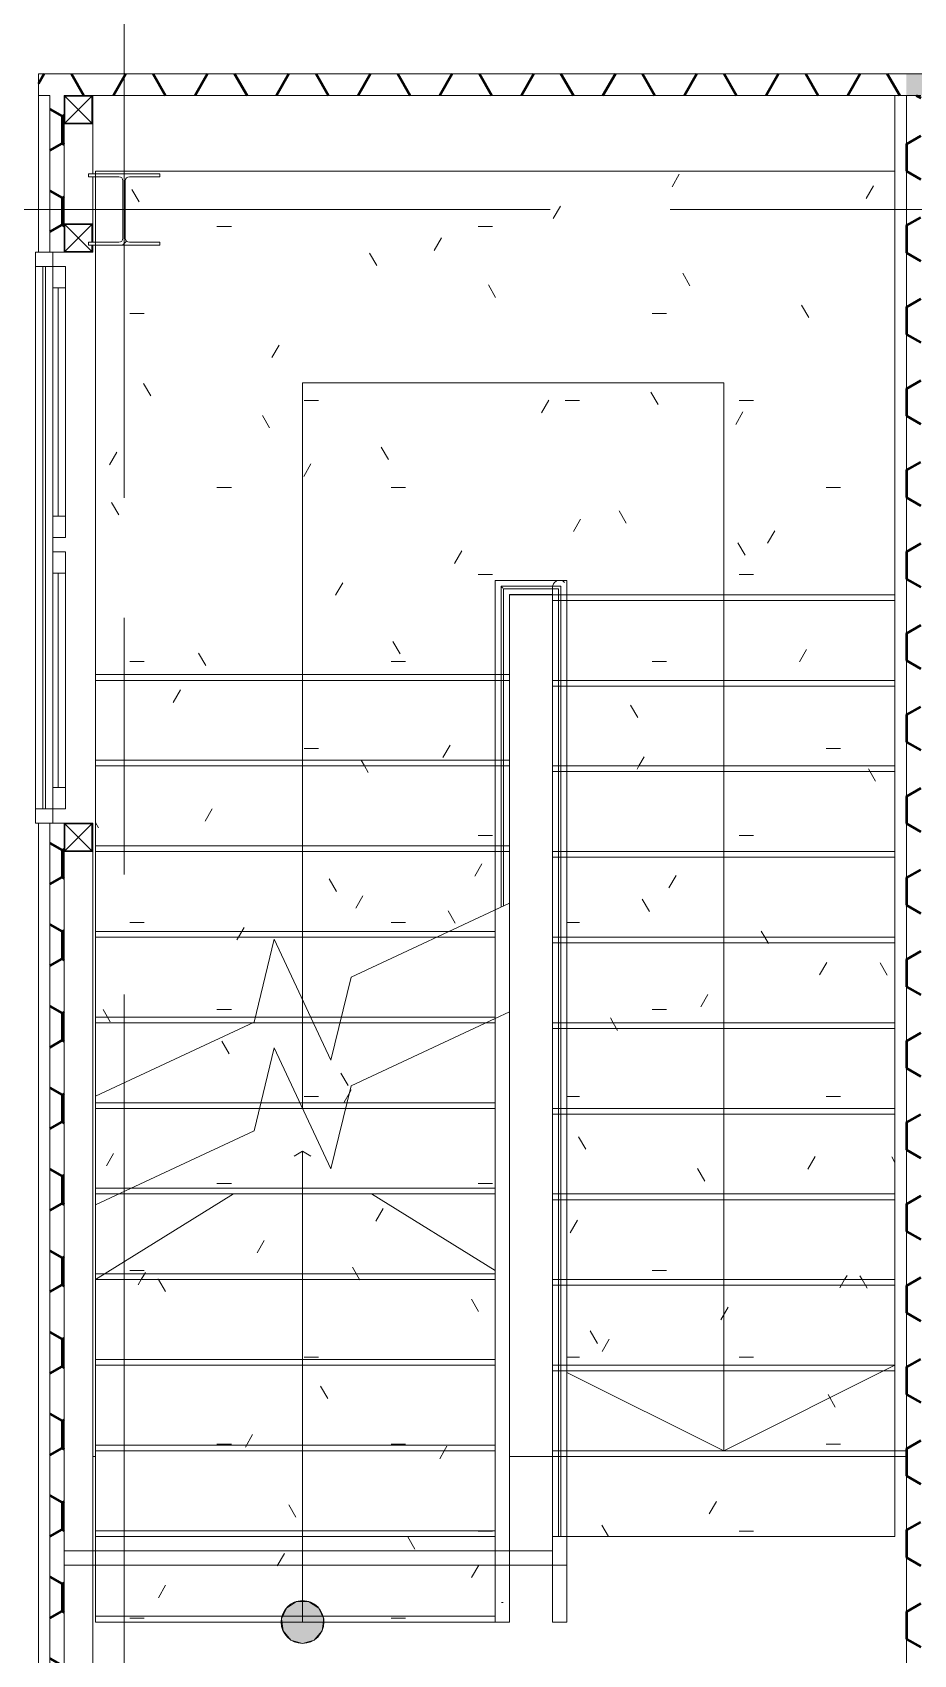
# Model space of a CAD drawing. Header units: millimetres. Extents: x -76261 to 649593, y -304265 to 60256.
# Drawn here: x 125679 to 128765, y -5064 to 620 of the extents above; entities that cross this region are included whole.
import ezdxf

# ---------------------------------------------------------------- set-up
doc = ezdxf.new("R2010")
doc.units = ezdxf.units.MM
doc.header["$LTSCALE"] = 2000
doc.header["$MEASUREMENT"] = 0
for name, pattern in [('Centre', [6.9, 4, -0.7, 1.5, -0.7]), ('Hidden 1_0mm', [1.6, 1, -0.6]), ('Overhead', [3.96875, 2.38125, -1.5875])]:
    doc.linetypes.add(name, pattern=pattern)
doc.layers.get('0').update_dxf_attribs({"linetype": 'CONTINUOUS'})
for name, color, linetype, lineweight in [('A-FLOR', 8, 'CONTINUOUS', 15), ('A-FLOR-HRAL', 8, 'CONTINUOUS', 15), ('A-FLOR-HRAL-MBND', 8, 'Overhead', 15), ('A-GLAZ', 8, 'CONTINUOUS', 15), ('A-GLAZ-CURT', 8, 'CONTINUOUS', 15), ('A-GLAZ-CWMG', 8, 'CONTINUOUS', 15), ('A-WALL', 8, 'CONTINUOUS', 15), ('A-WALL-PATT', 8, 'CONTINUOUS', 50), ('I-WALL', 8, 'CONTINUOUS', 15), ('S-BEAM', 12, 'CONTINUOUS', 15), ('S-COLS', 8, 'CONTINUOUS', 15), ('S-GRID', 14, 'CONTINUOUS', 15), ('S-STRS', 8, 'CONTINUOUS', 15), ('S-STRS-ANNO', 8, 'CONTINUOUS', 15), ('S-STRS-MBND', 8, 'Hidden 1_0mm', 15)]:
    doc.layers.add(name, color=color, linetype=linetype, lineweight=lineweight)
pattern_1 = [(0, (213192.53, 42001.64), (1219.2, 304.8), [50.292, -864.108, 50.292, -864.108, -4876.8]), (0, (213192.53, 42001.64), (1219.2, 304.8), [-1828.8, 50.292, -1778.508, 50.292, -864.108, -2133.6]), (0, (213192.53, 42001.64), (1219.2, 304.8), [-4572, 50.292, -559.308, 50.292, -1473.708]), (120, (213649.73, 42154.04), (-873.5645, 903.4582), [50.292, -864.108, 50.292, -864.108, -4876.8]), (120, (213649.73, 42154.04), (-873.5645, 903.4582), [-1828.8, 50.292, -1778.508, 50.292, -864.108, -2133.6]), (120, (213649.73, 42154.04), (-873.5645, 903.4582), [-4572, 50.292, -559.308, 50.292, -1473.708]), (240, (213802.13, 42763.64), (-345.6355, -1208.2582), [50.292, -864.108, 50.292, -864.108, -4876.8]), (240, (213802.13, 42763.64), (-345.6355, -1208.2582), [-1828.8, 50.292, -1778.508, 50.292, -864.108, -2133.6]), (240, (213802.13, 42763.64), (-345.6355, -1208.2582), [-4572, 50.292, -559.308, 50.292, -1473.708])]
pattern_2 = [(45, (213192.53, 42001.64), (-106.06602, 106.06602), [])]

# ---------------------------------------------------------------- blocks, each defined once
blk = doc.blocks.new('AD_UK Beams-Column - SC3-250_250_8_10-V104-3rd FLOOR PLAN')
at = {"layer": 'S-COLS'}
h = blk.add_hatch(dxfattribs=at)
h.set_pattern_fill('FP_109', color=256, style=0, pattern_type=2)
h.set_pattern_definition([(45, (87192.53, 42001.64), (-371.231, 371.231), []), (45, (87192.53, 42564.14), (-371.231, 371.231), [])])
h.paths.add_polyline_path([(125, -125), (125, -115), (19, -115), (8.4, -110.6), (4, -100), (4, 100), (8.4, 110.6), (19, 115), (125, 115), (125, 125), (-125, 125), (-125, 115), (-19, 115), (-8.4, 110.6), (-4, 100), (-4, -100), (-8.4, -110.6), (-19, -115), (-125, -115), (-125, -125)], flags=0)
for p, q in [((125, 125), (-125, 125)), ((-125, 125), (-125, 115)), ((-125, 115), (-19, 115)), ((19, 115), (125, 115)), ((125, 115), (125, 125)), ((-4, 100), (-4, -100)), ((4, -100), (4, 100)), ((-19, -115), (-125, -115)), ((-125, -115), (-125, -125)), ((-125, -125), (125, -125)), ((125, -115), (19, -115)), ((125, -125), (125, -115))]:
    blk.add_line(p, q, dxfattribs=at)
for centre, start, end in [((-19, 100), 0, 90), ((19, 100), 90, 180), ((-19, -100), 270, 0), ((19, -100), 180, 270)]:
    blk.add_arc(centre, 15, start, end, dxfattribs=at)
blk = doc.blocks.new('LS-Office-S_rvt-1-3rd FLOOR PLAN')
at = {"layer": 'A-FLOR'}
for p in [(-84492.5, -41601.6), (-84452.5, -46351.6)]:
    blk.add_line(p, (-84492.5, -46351.6), dxfattribs=at)
blk.add_blockref('AD_UK Beams-Column - SC3-250_250_8_10-V104-3rd FLOOR PLAN', (-87192.5, -42001.6))
blk = doc.blocks.new('Top Rail Type - Top Rail_Internal_-10634644-3rd FLOOR PLAN')
at = {"layer": 'A-FLOR-HRAL'}
for p, q in [((-85892.9, -43301.2), (-85892.9, -43645.3)), ((-85667.1, -43301.2), (-85892.9, -43301.2)), ((-85842.9, -43645.3), (-85842.9, -43351.2)), ((-85842.9, -43351.2), (-85692.1, -43351.2)), ((-85692.1, -43326.2), (-85692.1, -46358)), ((-85642.1, -46358), (-85642.1, -43326.2)), ((-85892.9, -43645.3), (-85892.9, -44837.1)), ((-85842.9, -44813.7), (-85842.9, -43645.3)), ((-85692.1, -46358), (-85692.1, -46651.6)), ((-85642.1, -46651.6), (-85642.1, -46358)), ((-85664.8, -46651.6), (-85669.5, -46651.6))]:
    blk.add_line(p, q, dxfattribs=at)
at = {"layer": 'A-FLOR-HRAL', "flags": 128}
for points in [[(-85667.1, -43301.2), (-85673.6, -43302.1), (-85679.6, -43304.6), (-85684.8, -43308.6), (-85688.8, -43313.7), (-85691.3, -43319.8), (-85692.1, -43326.2)], [(-85692.1, -43326.2), (-85691.3, -43319.8), (-85688.8, -43313.7), (-85684.8, -43308.6), (-85679.6, -43304.6), (-85673.6, -43302.1), (-85667.1, -43301.2), (-85660.7, -43302.1), (-85654.6, -43304.6), (-85649.5, -43308.6)], [(-85649.5, -43308.6), (-85654.6, -43304.6), (-85660.7, -43302.1), (-85667.1, -43301.2)]]:
    blk.add_lwpolyline(points, dxfattribs=at)
at = {"layer": 'A-FLOR-HRAL'}
blk.add_open_spline([(-85865.6, -43328.6), (-85865.8, -43328.3), (-85866.6, -43327.6), (-85867.9, -43326.2), (-85869.3, -43324.9), (-85870, -43324.1), (-85870.3, -43323.9)], degree=3, knots=[0.4701827, 0.4701827, 0.4701827, 0.4701827, 0.47916667, 0.5, 0.52083333, 0.5298173, 0.5298173, 0.5298173, 0.5298173], dxfattribs=at)
for points in [[(-85865.9, -43651.6), (-85866.6, -43651.6), (-85867.9, -43651.6), (-85869.3, -43651.6), (-85870, -43651.6)], [(-85669.2, -46351.7), (-85668.5, -46351.6), (-85667.1, -46351.6), (-85665.8, -46351.6), (-85665.1, -46351.7)]]:
    blk.add_open_spline(points, degree=3, dxfattribs=at)
blk = doc.blocks.new('Top Rail Type - Top Rail_Internal_-V3-3rd FLOOR PLAN')
at = {"layer": 'A-FLOR-HRAL'}
for p, q in [((-85892.9, -43301.2), (-85642.1, -43301.2)), ((-85892.9, -43651.6), (-85892.9, -43301.2)), ((-85642.1, -43301.2), (-85642.1, -46351.6)), ((-85842.9, -43351.2), (-85692.1, -43351.2)), ((-85842.9, -43651.6), (-85842.9, -43351.2)), ((-85692.1, -43351.2), (-85692.1, -46351.6)), ((-85892.9, -44837.1), (-85892.9, -43651.6)), ((-85842.9, -44813.7), (-85842.9, -43651.6)), ((-85692.1, -46351.6), (-85692.1, -46951.6)), ((-85642.1, -46351.6), (-85642.1, -46951.6)), ((-85642.1, -46951.6), (-85692.1, -46951.6))]:
    blk.add_line(p, q, dxfattribs=at)
blk = doc.blocks.new('Railing - Railing-10634922-3rd FLOOR PLAN')
at = {"layer": 'A-FLOR-HRAL-MBND'}
for p, q in [((-85872.4, -43321.7), (-85662.6, -43321.7)), ((-85872.4, -43651.6), (-85872.4, -43321.7)), ((-85872.4, -43321.7), (-85662.6, -43321.7)), ((-85872.4, -43651.6), (-85872.4, -43321.7)), ((-85872.4, -43321.7), (-85662.6, -43321.7)), ((-85872.4, -43651.6), (-85872.4, -43321.7)), ((-85872.4, -43321.7), (-85662.6, -43321.7)), ((-85872.4, -43651.6), (-85872.4, -43321.7)), ((-85863.4, -43330.7), (-85671.6, -43330.7)), ((-85863.4, -43651.6), (-85863.4, -43330.7)), ((-85863.4, -43330.7), (-85671.6, -43330.7)), ((-85863.4, -43651.6), (-85863.4, -43330.7)), ((-85863.4, -43330.7), (-85671.6, -43330.7)), ((-85863.4, -43651.6), (-85863.4, -43330.7)), ((-85863.4, -43330.7), (-85671.6, -43330.7)), ((-85863.4, -43651.6), (-85863.4, -43330.7)), ((-85671.6, -43330.7), (-85671.6, -46351.6)), ((-85671.6, -43330.7), (-85671.6, -46351.6)), ((-85671.6, -43330.7), (-85671.6, -46351.6)), ((-85671.6, -43330.7), (-85671.6, -46351.6)), ((-85662.6, -43321.7), (-85662.6, -46351.6)), ((-85662.6, -43321.7), (-85662.6, -46351.6)), ((-85662.6, -43321.7), (-85662.6, -46351.6)), ((-85662.6, -43321.7), (-85662.6, -46351.6)), ((-85872.4, -44446.5), (-85872.4, -43651.6)), ((-85872.4, -44446.5), (-85872.4, -43651.6)), ((-85872.4, -44446.5), (-85872.4, -43651.6)), ((-85872.4, -44446.5), (-85872.4, -43651.6)), ((-85863.4, -44442.3), (-85863.4, -43651.6)), ((-85863.4, -44442.3), (-85863.4, -43651.6)), ((-85863.4, -44442.3), (-85863.4, -43651.6)), ((-85863.4, -44442.3), (-85863.4, -43651.6)), ((-85671.6, -46351.6), (-85671.6, -46651.6)), ((-85671.6, -46351.6), (-85671.6, -46651.6)), ((-85671.6, -46351.6), (-85671.6, -46651.6)), ((-85671.6, -46351.6), (-85671.6, -46651.6)), ((-85662.6, -46351.6), (-85662.6, -46651.6)), ((-85662.6, -46351.6), (-85662.6, -46651.6)), ((-85662.6, -46351.6), (-85662.6, -46651.6)), ((-85662.6, -46351.6), (-85662.6, -46651.6)), ((-85662.6, -46651.6), (-85671.6, -46651.6)), ((-85662.6, -46651.6), (-85671.6, -46651.6)), ((-85662.6, -46651.6), (-85671.6, -46651.6)), ((-85662.6, -46651.6), (-85671.6, -46651.6))]:
    blk.add_line(p, q, dxfattribs=at)
blk = doc.blocks.new('Top Rail Type - Top Rail_Internal_-10634929-3rd FLOOR PLAN')
at = {"layer": 'A-FLOR-HRAL'}
for p, q in [((-85892.9, -46831.3), (-85892.9, -46951.6)), ((-85842.9, -46951.6), (-85842.9, -46831.3)), ((-85870.5, -46883.3), (-85865.3, -46883.3))]:
    blk.add_line(p, q, dxfattribs=at)
at = {"layer": 'A-FLOR-HRAL', "flags": 128}
blk.add_lwpolyline([(-85865.9, -46951.6), (-85867.9, -46951.6), (-85870, -46951.6)], dxfattribs=at)
blk = doc.blocks.new('Top Rail Type - Top Rail_Internal_-V5-3rd FLOOR PLAN')
at = {"layer": 'A-FLOR-HRAL'}
for p, q in [((-85892.9, -43301.2), (-85642.1, -43301.2)), ((-85892.9, -43651.6), (-85892.9, -43301.2)), ((-85642.1, -43301.2), (-85642.1, -46351.6)), ((-85842.9, -43351.2), (-85692.1, -43351.2)), ((-85842.9, -43651.6), (-85842.9, -43351.2)), ((-85692.1, -43351.2), (-85692.1, -46351.6)), ((-85892.9, -44456.1), (-85892.9, -43651.6)), ((-85842.9, -44432.7), (-85842.9, -43651.6)), ((-85842.9, -44432.7), (-85892.9, -44456.1)), ((-85842.9, -44813.7), (-85892.9, -44837.1)), ((-85892.9, -46951.6), (-85892.9, -44837.1)), ((-85842.9, -46951.6), (-85842.9, -44813.7)), ((-85692.1, -46351.6), (-85692.1, -46702)), ((-85642.1, -46351.6), (-85642.1, -46752)), ((-87402.5, -46752), (-87402.5, -46702)), ((-85692.1, -46702), (-87402.5, -46702)), ((-85642.1, -46752), (-87402.5, -46752)), ((-85892.9, -46951.6), (-85868, -46951.6)), ((-85867.9, -46951.6), (-85842.9, -46951.6))]:
    blk.add_line(p, q, dxfattribs=at)
blk = doc.blocks.new('M_Curtain Wall Awning - M_Curtain Wall Awning-10964694-3rd FLOOR PLAN')
at = {"layer": 'A-GLAZ'}
for p, q in [((-475, 30), (-475, 75)), ((-475, 75), (-400, 75)), ((-475, 75), (-475, 30)), ((0, 75), (-475, 75)), ((-400, 75), (-400, 30)), ((400, 75), (-400, 75)), ((475, 75), (0, 75)), ((400, 75), (400, 30)), ((475, 75), (400, 75)), ((475, 30), (475, 75)), ((475, 30), (475, 75)), ((-400, 49.6), (400, 49.6))]:
    blk.add_line(p, q, dxfattribs=at)
blk = doc.blocks.new('M_Curtain Wall Awning - M_Curtain Wall Awning-10964695-3rd FLOOR PLAN')
at = {"layer": 'A-GLAZ'}
for p, q in [((-450, 30), (-450, 75)), ((-450, 75), (-375, 75)), ((-450, 75), (-450, 30)), ((0, 75), (-450, 75)), ((-375, 75), (-375, 30)), ((375, 75), (-375, 75)), ((450, 75), (0, 75)), ((375, 75), (375, 30)), ((450, 75), (375, 75)), ((450, 30), (450, 75)), ((450, 30), (450, 75)), ((-375, 49.6), (375, 49.6))]:
    blk.add_line(p, q, dxfattribs=at)
blk = doc.blocks.new('System Panel - Glazed-10843616-3rd FLOOR PLAN')
at = {"layer": 'A-GLAZ-CURT'}
for p, q in [((950, 5.2), (-950, 5.2)), ((-950, 5.2), (-950, -5.2)), ((950, -5.2), (950, 5.2)), ((-950, -5.2), (950, -5.2))]:
    blk.add_line(p, q, dxfattribs=at)
blk = doc.blocks.new('Rectangular Mullion - 50 x 100-10841450-3rd FLOOR PLAN')
at = {"layer": 'A-GLAZ-CWMG'}
for p, q in [((-50, 30), (0, 30)), ((-50, -30), (-50, 30)), ((0, 30), (0, -30)), ((0, -30), (-50, -30))]:
    blk.add_line(p, q, dxfattribs=at)
blk = doc.blocks.new('Rectangular Mullion - 50 x 100-10841454-3rd FLOOR PLAN')
at = {"layer": 'A-GLAZ-CWMG'}
for p, q in [((0, 30), (-50, 30)), ((-50, 30), (-50, -30)), ((0, -30), (0, 30)), ((-50, -30), (0, -30))]:
    blk.add_line(p, q, dxfattribs=at)
blk = doc.blocks.new('Rectangular Mullion - 50 x 100-10843407-3rd FLOOR PLAN')
at = {"layer": 'A-GLAZ-CWMG'}
for p, q in [((-87502.5, -43176.6), (-87502.5, -42201.6)), ((-87442.5, -42201.6), (-87442.5, -43176.6))]:
    blk.add_line(p, q, dxfattribs=at)
blk = doc.blocks.new('Rectangular Mullion - 50 x 100-10843408-3rd FLOOR PLAN')
at = {"layer": 'A-GLAZ-CWMG'}
for p, q in [((-87502.5, -44101.6), (-87502.5, -43176.6)), ((-87442.5, -43176.6), (-87442.5, -44101.6))]:
    blk.add_line(p, q, dxfattribs=at)
blk = doc.blocks.new('PIPE 100X100X2_5 - PIPE 100X100X2_5-10943802-3rd FLOOR PLAN')
at = {"layer": 'S-BEAM'}
for p, q in [((-87305, -41699.1), (-87400, -41604.1)), ((-87305, -41604.1), (-87400, -41699.1))]:
    blk.add_line(p, q, dxfattribs=at)
blk = doc.blocks.new('PIPE 100X100X2_5 - PIPE 100X100X2_5-10949284-3rd FLOOR PLAN')
at = {"layer": 'S-BEAM'}
for p, q in [((-87305, -42149.1), (-87400, -42054.1)), ((-87305, -42054.1), (-87400, -42149.1))]:
    blk.add_line(p, q, dxfattribs=at)
blk = doc.blocks.new('PIPE 100X100X2_5 - PIPE 100X100X2_5-10944813-3rd FLOOR PLAN')
at = {"layer": 'S-BEAM'}
for p, q in [((-87305, -44249.1), (-87400, -44154.1)), ((-87305, -44154.1), (-87400, -44249.1))]:
    blk.add_line(p, q, dxfattribs=at)
blk = doc.blocks.new('Xrexf_Office')
at = {"layer": 'A-WALL-PATT'}
h = blk.add_hatch(dxfattribs=at)
h.set_pattern_fill('FP_5', color=256, style=0, pattern_type=2)
h.set_pattern_definition([(180, (127530, 475), (-142.875, -82.489), [95.25, -190.5]), (300, (127530, 475), (142.875, -82.489), [95.25, -190.5]), (240, (127530, 475), (7e-05, -164.978), [0, -190.5, 95.25, 0])])
h.paths.add_polyline_path([(127051.5, 400), (128740, 400), (128740, 475), (125700, 475), (125700, 400), (125790, 400)], flags=0)
h = blk.add_hatch(dxfattribs=at)
h.set_pattern_fill('FP_1', color=256, style=0, pattern_type=2)
h.set_pattern_definition([(180, (143675, 475), (-142.875, -82.489), [95.25, -190.5]), (300, (143675, 475), (142.87507, -82.4889), [95.25, -190.5]), (240, (143675, 475), (7e-05, -164.9779), [0, -190.5, 95.25, 0])])
h.paths.add_polyline_path([(128790, 400), (158660, 400), (158660, 475), (128740, 475), (128740, 400), (128765, 400)], flags=0)
h = blk.add_hatch(dxfattribs=at)
h.set_pattern_fill('FP_6', color=256, style=0, pattern_type=2)
h.set_pattern_definition([(270, (125700, -3245), (82.489, -142.875), [95.25, -190.5]), (30, (125700, -3245), (82.4889, 142.875), [95.25, -190.5]), (330, (125700, -3245), (164.9779, 7e-05), [0, -190.5, 95.25, 0])])
h.paths.add_polyline_path([(125740, -6850), (125790, -6850), (125790, -2150), (125740, -2150), (125740, -5414.5)], flags=0)
h.paths.add_polyline_path([(125740, -150), (125790, -150), (125790, 400), (125740, 400)], flags=0)
h = blk.add_hatch(dxfattribs=at)
h.set_pattern_fill('FP_69', color=256, style=0, pattern_type=2)
h.set_pattern_definition([(270, (128740, -3200), (82.489, -142.875), [95.25, -190.5]), (30, (128740, -3200), (82.4889, 142.875), [95.25, -190.5]), (330, (128740, -3200), (164.9779, 7e-05), [0, -190.5, 95.25, 0])])
h.paths.add_polyline_path([(128740, -6850), (128790, -6850), (128790, -6350), (128740, -6350), (128740, -6800)], flags=0)
h.paths.add_polyline_path([(128765, -5350), (128790, -5350), (128790, 400), (128740, 400), (128740, -5350)], flags=0)
at = {"layer": 'S-BEAM'}
h = blk.add_hatch(dxfattribs=at)
h.set_pattern_fill('FP_82', color=256, style=0, pattern_type=2)
h.set_pattern_definition(pattern_2)
h.paths.add_polyline_path([(125890, 300), (125890, 400), (125790, 400), (125790, 300)], flags=0)
h.paths.add_polyline_path([(125887.5, 302.5), (125792.5, 302.5), (125792.5, 397.5), (125887.5, 397.5)], flags=0)
h = blk.add_hatch(dxfattribs=at)
h.set_pattern_fill('FP_82', color=256, style=0, pattern_type=2)
h.set_pattern_definition(pattern_2)
h.paths.add_polyline_path([(125790, -150), (125890, -150), (125889.4, -125), (125887.5, -125), (125887.5, -147.5), (125792.5, -147.5), (125792.5, -52.5), (125887.5, -52.5), (125889.1, -115), (125890, -115), (125890, -50), (125790, -50)], flags=0)
h = blk.add_hatch(dxfattribs=at)
h.set_pattern_fill('FP_82', color=256, style=0, pattern_type=2)
h.set_pattern_definition(pattern_2)
h.paths.add_polyline_path([(125790, -2250), (125890, -2250), (125890, -2150), (125790, -2150)], flags=0)
h.paths.add_polyline_path([(125887.5, -2247.5), (125792.5, -2247.5), (125792.5, -2152.5), (125887.5, -2152.5)], flags=0)
at = {"layer": 'S-STRS'}
h = blk.add_hatch(dxfattribs=at)
h.set_pattern_fill('FP_10', color=256, style=0, pattern_type=2)
h.set_pattern_definition(pattern_1)
h.paths.add_polyline_path([(125900, -1350), (127299.6, -1349.6), (127300.8, -1299.6), (127550.4, -1299.6), (127550.4, -1350), (128700, -1350), (128700, 134), (125900, 134), (125900, 125), (126125, 125), (126125, 115), (126019, 115), (126008.4, 110.6), (126004, 100), (126004, -100), (126008.4, -110.6), (126019, -115), (126125, -115), (126125, -125), (125900, -125), (125900, -678.2)], flags=0)
h.paths.add_polyline_path([(125900, -115), (125981, -115), (125991.6, -110.6), (125996, -100), (125996, 100), (125991.6, 110.6), (125981, 115), (125900, 115), (125900, -110.6)], flags=0)
h = blk.add_hatch(dxfattribs=at)
h.set_pattern_fill('FP_10', color=256, style=0, pattern_type=2)
h.set_pattern_definition(pattern_1)
h.paths.add_polyline_path([(127051.5, -1650), (127299.6, -1650), (127299.6, -1350), (125900, -1350), (125900, -1650)], flags=0)
h.paths.add_polyline_path([(127349.6, -1650), (127350, -1650), (127349.6, -1645.3)], flags=0)
h = blk.add_hatch(dxfattribs=at)
h.set_pattern_fill('FP_10', color=256, style=0, pattern_type=2)
h.set_pattern_definition(pattern_1)
h.paths.add_polyline_path([(128143.7, -1650), (128700, -1650), (128700, -1350), (127550.4, -1350), (127550.4, -1650), (127597.6, -1650)], flags=0)
h = blk.add_hatch(dxfattribs=at)
h.set_pattern_fill('FP_10', color=256, style=0, pattern_type=2)
h.set_pattern_definition(pattern_1)
h.paths.add_polyline_path([(127349.6, -1950), (127350, -1950), (127349.6, -1862.2)], flags=0)
h.paths.add_polyline_path([(125900, -1950), (127299.6, -1950), (127299.6, -1650), (125900, -1650)], flags=0)
h = blk.add_hatch(dxfattribs=at)
h.set_pattern_fill('FP_10', color=256, style=0, pattern_type=2)
h.set_pattern_definition(pattern_1)
h.paths.add_polyline_path([(128143.7, -1950), (128700, -1950), (128700, -1650), (127550.4, -1650), (127550.4, -1950), (127597.6, -1950)], flags=0)
h = blk.add_hatch(dxfattribs=at)
h.set_pattern_fill('FP_10', color=256, style=0, pattern_type=2)
h.set_pattern_definition(pattern_1)
h.paths.add_polyline_path([(125900, -2250), (127299.6, -2250), (127299.6, -1950), (125900, -1950)], flags=0)
h.paths.add_polyline_path([(127349.6, -2250), (127350, -2250), (127349.6, -2158.3)], flags=0)
h = blk.add_hatch(dxfattribs=at)
h.set_pattern_fill('FP_10', color=256, style=0, pattern_type=2)
h.set_pattern_definition(pattern_1)
h.paths.add_polyline_path([(128143.7, -2250), (128700, -2250), (128700, -1950), (127550.4, -1950), (127550.4, -2250), (127597.6, -2250)], flags=0)
h = blk.add_hatch(dxfattribs=at)
h.set_pattern_fill('FP_10', color=256, style=0, pattern_type=2)
h.set_pattern_definition(pattern_1)
h.paths.add_polyline_path([(125900, -2550), (127299.6, -2550), (127299.6, -2250), (125900, -2250)], flags=0)
h.paths.add_polyline_path([(127349.6, -2550), (127350, -2550), (127349.6, -2454.3)], flags=0)
h = blk.add_hatch(dxfattribs=at)
h.set_pattern_fill('FP_11', color=256, style=0, pattern_type=2)
h.set_pattern_definition(pattern_1)
h.paths.add_polyline_path([(127597.6, -2550), (128700, -2550), (128700, -2250), (127550.4, -2250), (127550.4, -2550)], flags=0)
h = blk.add_hatch(dxfattribs=at)
h.set_pattern_fill('FP_10', color=256, style=0, pattern_type=2)
h.set_pattern_definition(pattern_1)
h.paths.add_polyline_path([(127051.5, -2850), (127268.4, -2850), (127299.6, -2835.4), (127299.6, -2550), (125900, -2550), (125900, -2850), (126794.9, -2850)], flags=0)
h.paths.add_polyline_path([(127349.6, -2812.1), (127350, -2811.9), (127349.6, -2811.9)], flags=0)
h = blk.add_hatch(dxfattribs=at)
h.set_pattern_fill('FP_12', color=256, style=0, pattern_type=2)
h.set_pattern_definition(pattern_1)
h.paths.add_polyline_path([(127500, -2850), (127500.4, -2850), (127500, -2750.3)], flags=0)
h.paths.add_polyline_path([(127550.4, -2850), (128700, -2850), (128700, -2550), (127550.4, -2550), (127550.4, -2750.3)], flags=0)
h = blk.add_hatch(dxfattribs=at)
h.set_pattern_fill('FP_10', color=256, style=0, pattern_type=2)
h.set_pattern_definition(pattern_1)
h.paths.add_polyline_path([(125900, -3150), (126474.3, -3150), (126525.9, -2937.6), (126625, -3150), (126775.7, -3150), (126794.9, -3070.8), (127268.4, -2850), (125900, -2850), (125900, -3046.3)], flags=0)
h = blk.add_hatch(dxfattribs=at)
h.set_pattern_fill('FP_10', color=256, style=0, pattern_type=2)
h.set_pattern_definition(pattern_1)
h.paths.add_polyline_path([(127299.6, -3150), (127299.6, -2850), (127268.4, -2850), (126794.9, -3070.8), (126775.7, -3150), (127051.5, -3150)], flags=0)
h.paths.add_polyline_path([(126474.3, -3150), (126625, -3150), (126525.9, -2937.6), (126499.5, -3046.3)], flags=0)
h.paths.add_polyline_path([(127349.6, -3150), (127350, -3150), (127349.6, -3149.9)], flags=0)
h = blk.add_hatch(dxfattribs=at)
h.set_pattern_fill('FP_10', color=256, style=0, pattern_type=2)
h.set_pattern_definition(pattern_1)
h.paths.add_polyline_path([(127550.4, -3150), (128700, -3150), (128700, -2850), (127550.4, -2850), (127550.4, -3046.3)], flags=0)
h = blk.add_hatch(dxfattribs=at)
h.set_pattern_fill('FP_10', color=256, style=0, pattern_type=2)
h.set_pattern_definition(pattern_1)
h.paths.add_polyline_path([(125900, -3450), (125981.6, -3450), (126455.1, -3229.2), (126474.3, -3150), (125900, -3150), (125900, -3432.1)], flags=0)
h.paths.add_polyline_path([(126724.1, -3362.4), (126775.7, -3150), (126625, -3150), (126662, -3229.2)], flags=0)
h = blk.add_hatch(dxfattribs=at)
h.set_pattern_fill('FP_10', color=256, style=0, pattern_type=2)
h.set_pattern_definition(pattern_1)
h.paths.add_polyline_path([(127349.6, -3450), (127350, -3450), (127349.6, -3449.9)], flags=0)
h.paths.add_polyline_path([(127051.5, -3450), (127299.6, -3450), (127299.6, -3150), (126775.7, -3150), (126724.1, -3362.4), (126625, -3150), (126474.3, -3150), (126455.1, -3229.2), (125981.6, -3450)], flags=0)
h = blk.add_hatch(dxfattribs=at)
h.set_pattern_fill('FP_10', color=256, style=0, pattern_type=2)
h.set_pattern_definition(pattern_1)
h.paths.add_polyline_path([(127500, -3450), (127500.4, -3450), (127500, -3342.3)], flags=0)
h.paths.add_polyline_path([(127597.6, -3450), (128700, -3450), (128700, -3150), (127550.4, -3150), (127550.4, -3450)], flags=0)
h = blk.add_hatch(dxfattribs=at)
h.set_pattern_fill('FP_10', color=256, style=0, pattern_type=2)
h.set_pattern_definition(pattern_1)
h.paths.add_polyline_path([(127349.6, -3750), (127350, -3750), (127349.6, -3749.9)], flags=0)
h.paths.add_polyline_path([(126724.1, -3750), (127299.6, -3750), (127299.6, -3450), (125981.6, -3450), (125900, -3488.1), (125900, -3750), (125981.6, -3750)], flags=0)
h = blk.add_hatch(dxfattribs=at)
h.set_pattern_fill('FP_10', color=256, style=0, pattern_type=2)
h.set_pattern_definition(pattern_1)
h.paths.add_polyline_path([(127500, -3750), (127500.4, -3750), (127500, -3638.3)], flags=0)
h.paths.add_polyline_path([(127550.4, -3750), (128700, -3750), (128700, -3450), (127550.4, -3450), (127550.4, -3638.3)], flags=0)
h = blk.add_hatch(dxfattribs=at)
h.set_pattern_fill('FP_10', color=256, style=0, pattern_type=2)
h.set_pattern_definition(pattern_1)
h.paths.add_polyline_path([(125900, -4050), (127299.6, -4050), (127299.6, -3750), (125900, -3750)], flags=0)
h = blk.add_hatch(dxfattribs=at)
h.set_pattern_fill('FP_10', color=256, style=0, pattern_type=2)
h.set_pattern_definition(pattern_1)
h.paths.add_polyline_path([(127500, -4050), (127500.4, -4050), (127500, -3934.4)], flags=0)
h.paths.add_polyline_path([(127597.6, -4050), (128700, -4050), (128700, -3750), (127550.4, -3750), (127550.4, -4050)], flags=0)
h = blk.add_hatch(dxfattribs=at)
h.set_pattern_fill('FP_10', color=256, style=0, pattern_type=2)
h.set_pattern_definition(pattern_1)
h.paths.add_polyline_path([(125900, -4350), (127299.6, -4350), (127299.6, -4050), (125900, -4050)], flags=0)
h.paths.add_polyline_path([(127349.6, -4350), (127350, -4350), (127349.6, -4230.4)], flags=0)
h = blk.add_hatch(dxfattribs=at)
h.set_pattern_fill('FP_10', color=256, style=0, pattern_type=2)
h.set_pattern_definition(pattern_1)
h.paths.add_polyline_path([(127500, -4350), (127500.4, -4350), (127500, -4304.4)], flags=0)
h.paths.add_polyline_path([(128700, -4350), (128700, -4050), (127550.4, -4050), (127550.4, -4350), (128689.8, -4350)], flags=0)
h = blk.add_hatch(dxfattribs=at)
h.set_pattern_fill('FP_10', color=256, style=0, pattern_type=2)
h.set_pattern_definition(pattern_1)
h.paths.add_polyline_path([(125900, -4650), (127299.6, -4650), (127299.6, -4350), (125900, -4350)], flags=0)
h.paths.add_polyline_path([(127349.6, -4650), (127350, -4650), (127349.6, -4526.4)], flags=0)
h = blk.add_hatch(dxfattribs=at)
h.set_pattern_fill('FP_10', color=256, style=0, pattern_type=2)
h.set_pattern_definition(pattern_1)
h.paths.add_polyline_path([(127500, -4650), (127500.4, -4650), (127500, -4526.4)], flags=0)
h.paths.add_polyline_path([(127550.4, -4650), (128700, -4650), (128700, -4350), (127550.4, -4350), (127550.4, -4526.4)], flags=0)
h = blk.add_hatch(dxfattribs=at)
h.set_pattern_fill('FP_10', color=256, style=0, pattern_type=2)
h.set_pattern_definition(pattern_1)
h.paths.add_polyline_path([(125900, -4950), (127299.6, -4950), (127299.6, -4650), (125900, -4650)], flags=0)
at = {"layer": 'S-STRS-ANNO'}
h = blk.add_hatch(color=256, dxfattribs=at)
edge = h.paths.add_edge_path(flags=0)
edge.add_arc((126625, -4950), 75, 0, 360)
blk.add_hatch(color=256, dxfattribs=at).paths.add_polyline_path([(126625, -5025), (126665.5, -5013.1), (126693.2, -4981.2), (126699.2, -4939.3), (126681.7, -4900.9), (126646.1, -4878), (126603.9, -4878), (126568.3, -4900.9), (126550.8, -4939.3), (126556.8, -4981.2), (126584.5, -5013.1)], flags=0)
at = {"layer": 'A-FLOR'}
for p, q in [((125900, -4370), (125890, -4370)), ((127500, -4370), (127350, -4370)), ((127500, -4650), (127500, -4370)), ((128740, -4370), (128700, -4370)), ((128700, -4370), (128700, -4650)), ((128700, -4650), (127550.4, -4650))]:
    blk.add_line(p, q, dxfattribs=at)
at = {"layer": 'A-WALL'}
for p, q in [((158700, 475), (125700, 475)), ((125700, 475), (125700, -150)), ((125740, 400), (125700, 400)), ((125740, -150), (125740, 400)), ((125790, 400), (128740, 400)), ((125790, -150), (125790, 400)), ((128790, 400), (128740, 400)), ((125700, -150), (125790, -150)), ((125700, -2150), (125700, -6890)), ((125790, -2150), (125700, -2150)), ((125740, -6850), (125740, -2150)), ((125790, -6800), (125790, -2150))]:
    blk.add_line(p, q, dxfattribs=at)
at = {"layer": 'I-WALL'}
blk.add_line((128740, 400), (128740, -5350), dxfattribs=at)
at = {"layer": 'S-BEAM'}
for p, q in [((125890, 400), (125790, 400)), ((125790, 400), (125790, 300)), ((125890, 300), (125890, 400)), ((125792.5, 302.5), (125792.5, 397.5)), ((125792.5, 397.5), (125887.5, 397.5)), ((125887.5, 397.5), (125887.5, 302.5)), ((125790, 300), (125890, 300)), ((125887.5, 302.5), (125792.5, 302.5)), ((125890, 300), (125890, 125)), ((125890, 115), (125890, -50)), ((125890, -50), (125790, -50)), ((125790, -50), (125790, -150)), ((125792.5, -147.5), (125792.5, -52.5)), ((125792.5, -52.5), (125887.5, -52.5)), ((125887.5, -52.5), (125887.5, -115)), ((125890, -115), (125890, -50)), ((125790, -150), (125890, -150)), ((125887.5, -147.5), (125792.5, -147.5)), ((125887.5, -125), (125887.5, -147.5)), ((125890, -150), (125890, -125)), ((125890, -2150), (125790, -2150)), ((125790, -2150), (125790, -2250)), ((125792.5, -2247.5), (125792.5, -2152.5)), ((125792.5, -2152.5), (125887.5, -2152.5)), ((125887.5, -2152.5), (125887.5, -2247.5)), ((125890, -2250), (125890, -2150)), ((125790, -2250), (125890, -2250)), ((125887.5, -2247.5), (125792.5, -2247.5)), ((125890, -2250), (125890, -6475))]:
    blk.add_line(p, q, dxfattribs=at)
at = {"layer": 'S-GRID', "linetype": 'Centre', "ltscale": 0.3}
for p, q in [((126000, 5529.3), (126000, -18843.9)), ((120952.1, 0), (162139, 0))]:
    blk.add_line(p, q, dxfattribs=at)
at = {"layer": 'S-STRS'}
for p, q in [((125900, 134), (125900, 125)), ((128700, 134), (125900, 134)), ((125900, 115), (125900, -115)), ((125900, -125), (125900, -1350)), ((125900, -1650), (125900, -1350)), ((127350, -1350), (127500, -1350)), ((127350, -1650), (127350, -1350)), ((127500, -1350), (127500, -1650)), ((128700, -1350), (127550.4, -1350)), ((128700, -1370), (127550.4, -1370)), ((125900, -1630), (127299.6, -1630)), ((125900, -1950), (125900, -1650)), ((125900, -1650), (127299.6, -1650)), ((127350, -1950), (127350, -1650)), ((127500, -1650), (127500, -1950)), ((128700, -1650), (127550.4, -1650)), ((128700, -1670), (127550.4, -1670)), ((125900, -1930), (127299.6, -1930)), ((125900, -2250), (125900, -1950)), ((125900, -1950), (127299.6, -1950)), ((127350, -2250), (127350, -1950)), ((127500, -1950), (127500, -2250)), ((128700, -1950), (127550.4, -1950)), ((128700, -1970), (127550.4, -1970)), ((125900, -2230), (127299.6, -2230)), ((125900, -2550), (125900, -2250)), ((125900, -2250), (127299.6, -2250)), ((127350, -2550), (127350, -2250)), ((127500, -2250), (127500, -2550)), ((128700, -2250), (127550.4, -2250)), ((128700, -2270), (127550.4, -2270)), ((125900, -2530), (127299.6, -2530)), ((125900, -2850), (125900, -2550)), ((125900, -2550), (127299.6, -2550)), ((127350, -2811.9), (127350, -2550)), ((127500, -2550), (127500, -2850)), ((128700, -2550), (127550.4, -2550)), ((128700, -2570), (127550.4, -2570)), ((125900, -2830), (127299.6, -2830)), ((127350, -2850), (127350, -2811.9)), ((125900, -3150), (125900, -2850)), ((125900, -2850), (127268.4, -2850)), ((127268.4, -2850), (127299.6, -2850)), ((127350, -3150), (127350, -2850)), ((127500, -2850), (127500, -3150)), ((128700, -2850), (127550.4, -2850)), ((128700, -2870), (127550.4, -2870)), ((125900, -3130), (126479.2, -3130)), ((125900, -3450), (125900, -3150)), ((125900, -3150), (126474.3, -3150)), ((126474.3, -3150), (126625, -3150)), ((126479.2, -3130), (126615.7, -3130)), ((126615.7, -3130), (126780.5, -3130)), ((126625, -3150), (126775.7, -3150)), ((126775.7, -3150), (127299.6, -3150)), ((126780.5, -3130), (127299.6, -3130)), ((127350, -3450), (127350, -3150)), ((127500, -3150), (127500, -3450)), ((128700, -3150), (127550.4, -3150)), ((128700, -3170), (127550.4, -3170)), ((125900, -3430), (126024.5, -3430)), ((125900, -3488.1), (125900, -3450)), ((125900, -3450), (125981.6, -3450)), ((125981.6, -3450), (127299.6, -3450)), ((126024.5, -3430), (127299.6, -3430)), ((127350, -3750), (127350, -3450)), ((127500, -3450), (127500, -3750)), ((128700, -3450), (127550.4, -3450)), ((125900, -3750), (125900, -3488.1)), ((128700, -3470), (127550.4, -3470)), ((125900, -3730), (127299.6, -3730)), ((125900, -4050), (125900, -3750)), ((125900, -3750), (127299.6, -3750)), ((127350, -4050), (127350, -3750)), ((127500, -3750), (127500, -4050)), ((128700, -3750), (127550.4, -3750)), ((128700, -3770), (127550.4, -3770)), ((125900, -4030), (127299.6, -4030)), ((125900, -4350), (125900, -4050)), ((125900, -4050), (127299.6, -4050)), ((127350, -4350), (127350, -4050)), ((127500, -4050), (127500, -4350)), ((128700, -4050), (127550.4, -4050)), ((128700, -4070), (127550.4, -4070)), ((125900, -4330), (127299.6, -4330)), ((125900, -4650), (125900, -4350)), ((125900, -4350), (127299.6, -4350)), ((127350, -4650), (127350, -4350)), ((127500, -4350), (127500, -4650)), ((128700, -4350), (127550.4, -4350)), ((128700, -4370), (127550.4, -4370)), ((128700, -4350), (128700, -4650)), ((125900, -4630), (127299.6, -4630)), ((125900, -4950), (125900, -4650)), ((125900, -4650), (127299.6, -4650)), ((127350, -4950), (127350, -4650)), ((125900, -4930), (127299.6, -4930)), ((125900, -4950), (127299.6, -4950))]:
    blk.add_line(p, q, dxfattribs=at)
at = {"layer": 'S-STRS-ANNO'}
for p, q in [((126625, -608), (128100, -608)), ((126625, -1350), (126625, -608)), ((128100, -608), (128100, -1350)), ((126625, -1650), (126625, -1350)), ((128100, -1350), (128100, -1650)), ((126625, -1950), (126625, -1650)), ((128100, -1650), (128100, -1950)), ((126625, -2250), (126625, -1950)), ((128100, -1950), (128100, -2250)), ((126625, -2550), (126625, -2250)), ((128100, -2250), (128100, -2550)), ((126625, -2850), (126625, -2550)), ((128100, -2550), (128100, -2850)), ((126625, -3150), (126625, -2850)), ((128100, -2850), (128100, -3150)), ((128100, -3150), (128100, -3450)), ((126625, -3300), (126596, -3318)), ((126625, -3450), (126625, -3300)), ((126625, -3300), (126654, -3318)), ((126383.3, -3450), (125900, -3750)), ((126625, -3750), (126625, -3450)), ((126866.7, -3450), (127299.6, -3718.7)), ((128100, -3450), (128100, -3750)), ((126625, -4050), (126625, -3750)), ((128100, -3750), (128100, -4050)), ((126625, -4350), (126625, -4050)), ((128100, -4350), (127550.4, -4075.2)), ((128100, -4050), (128100, -4350)), ((128100, -4350), (128700, -4050)), ((126625, -4650), (126625, -4350)), ((126625, -4950), (126625, -4650)), ((126603.9, -4878), (126568.3, -4900.9)), ((126646.1, -4878), (126603.9, -4878)), ((126681.7, -4900.9), (126646.1, -4878)), ((126568.3, -4900.9), (126550.8, -4939.3)), ((126550.8, -4939.3), (126556.8, -4981.2)), ((126699.2, -4939.3), (126681.7, -4900.9)), ((126693.2, -4981.2), (126699.2, -4939.3)), ((126556.8, -4981.2), (126584.5, -5013.1)), ((126665.5, -5013.1), (126693.2, -4981.2)), ((126584.5, -5013.1), (126625, -5025)), ((126625, -5025), (126665.5, -5013.1))]:
    blk.add_line(p, q, dxfattribs=at)
blk.add_circle((126625, -4950), 75, dxfattribs=at)
at = {"layer": 'S-STRS-MBND'}
for p, q in [((125900, 134), (125900, -1350)), ((128700, 134), (125900, 134)), ((128700, -1350), (128700, 134)), ((125900, -3107.1), (125900, -1350)), ((127350, -1350), (127500, -1350)), ((127350, -2430.9), (127350, -1350)), ((128700, -1350), (127500, -1350)), ((127500, -1350), (127500, -4650)), ((128700, -1350), (128700, -4650)), ((128700, -1370), (127500, -1370)), ((125900, -1630), (127350, -1630)), ((125900, -1650), (127350, -1650)), ((128700, -1650), (127500, -1650)), ((128700, -1670), (127500, -1670)), ((125900, -1930), (127350, -1930)), ((125900, -1950), (127350, -1950)), ((128700, -1950), (127500, -1950)), ((128700, -1970), (127500, -1970)), ((125900, -2230), (127350, -2230)), ((125900, -2250), (127350, -2250)), ((128700, -2250), (127500, -2250)), ((128700, -2270), (127500, -2270)), ((127350, -2430.9), (126794.9, -2689.8)), ((125900, -2530), (127137.5, -2530)), ((125900, -2550), (127094.6, -2550)), ((126525.9, -2556.6), (126455.1, -2848.2)), ((126724.1, -2981.4), (126525.9, -2556.6)), ((128700, -2550), (127500, -2550)), ((128700, -2570), (127500, -2570)), ((126794.9, -2689.8), (126724.1, -2981.4)), ((125900, -2830), (126459.5, -2830)), ((126653.4, -2830), (126760.8, -2830)), ((127299.6, -2835.4), (126794.9, -3070.8)), ((126455.1, -2848.2), (125900, -3107.1)), ((125900, -2850), (126451.3, -2850)), ((126662.8, -2850), (126756, -2850)), ((128700, -2850), (127500, -2850)), ((128700, -2870), (127500, -2870)), ((126525.9, -2937.6), (126455.1, -3229.2)), ((126724.1, -3362.4), (126525.9, -2937.6)), ((126794.9, -3070.8), (126724.1, -3362.4)), ((128700, -3150), (127500, -3150)), ((128700, -3170), (127500, -3170)), ((126455.1, -3229.2), (125900, -3488.1)), ((128700, -3450), (127500, -3450)), ((128700, -3470), (127500, -3470)), ((128700, -3750), (127500, -3750)), ((128700, -3770), (127500, -3770)), ((128700, -4050), (127500, -4050)), ((128700, -4070), (127500, -4070)), ((128700, -4350), (127500, -4350)), ((128700, -4370), (127500, -4370)), ((128700, -4650), (127500, -4650))]:
    blk.add_line(p, q, dxfattribs=at)
blk.add_blockref('LS-Office-S_rvt-1-3rd FLOOR PLAN', (213192.5, 42001.6))
at = {"layer": 'A-FLOR-HRAL'}
for name in ['Top Rail Type - Top Rail_Internal_-V5-3rd FLOOR PLAN', 'Top Rail Type - Top Rail_Internal_-10634644-3rd FLOOR PLAN', 'Top Rail Type - Top Rail_Internal_-V3-3rd FLOOR PLAN', 'Railing - Railing-10634922-3rd FLOOR PLAN', 'Top Rail Type - Top Rail_Internal_-10634929-3rd FLOOR PLAN']:
    blk.add_blockref(name, (213192.5, 42001.6), dxfattribs=at)
at = {"layer": 'A-GLAZ', "rotation": 270}
for name, p in [('M_Curtain Wall Awning - M_Curtain Wall Awning-10964694-3rd FLOOR PLAN', (125720, -675)), ('M_Curtain Wall Awning - M_Curtain Wall Awning-10964695-3rd FLOOR PLAN', (125720, -1650))]:
    blk.add_blockref(name, p, dxfattribs=at)
at = {"layer": 'A-GLAZ-CURT', "rotation": 270}
blk.add_blockref('System Panel - Glazed-10843616-3rd FLOOR PLAN', (125720, -1150), dxfattribs=at)
at = {"layer": 'A-GLAZ-CWMG', "rotation": 90}
blk.add_blockref('Rectangular Mullion - 50 x 100-10841454-3rd FLOOR PLAN', (125720, -150), dxfattribs=at)
at = {"layer": 'A-GLAZ-CWMG'}
for name in ['Rectangular Mullion - 50 x 100-10843407-3rd FLOOR PLAN', 'Rectangular Mullion - 50 x 100-10843408-3rd FLOOR PLAN']:
    blk.add_blockref(name, (213192.5, 42001.6), dxfattribs=at)
at = {"layer": 'A-GLAZ-CWMG', "extrusion": (0, 0, -1), "rotation": 270}
blk.add_blockref('Rectangular Mullion - 50 x 100-10841450-3rd FLOOR PLAN', (-125720, -2150), dxfattribs=at)
at = {"layer": 'S-BEAM'}
for name in ['PIPE 100X100X2_5 - PIPE 100X100X2_5-10943802-3rd FLOOR PLAN', 'PIPE 100X100X2_5 - PIPE 100X100X2_5-10949284-3rd FLOOR PLAN', 'PIPE 100X100X2_5 - PIPE 100X100X2_5-10944813-3rd FLOOR PLAN']:
    blk.add_blockref(name, (213192.5, 42001.6), dxfattribs=at)

msp = doc.modelspace()

# ---------------------------------------------------------------- block references
at = {"linetype": 'ByBlock'}
msp.add_blockref('Xrexf_Office', (0, 0), dxfattribs=at)

doc.saveas('drawing.dxf')
